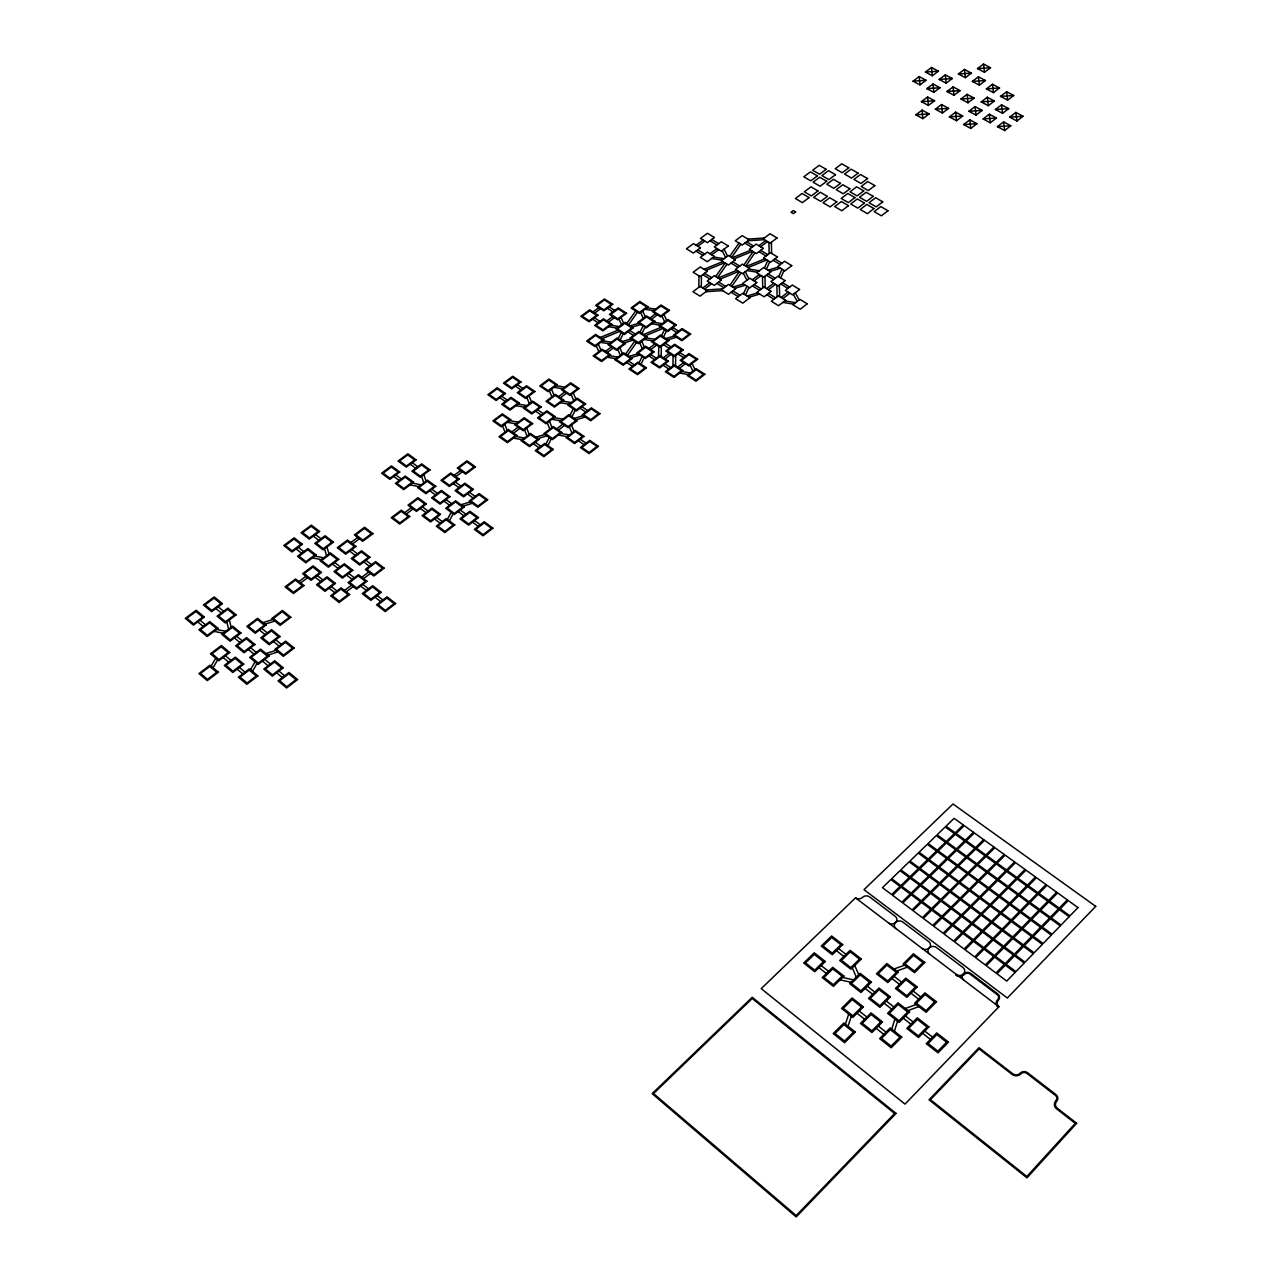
<?xml version="1.0" encoding="UTF-8"?>
<svg xmlns="http://www.w3.org/2000/svg" width="1281" height="1281" viewBox="0 0 1281 1281"><rect width="100%" height="100%" fill="white"/><g stroke="black" fill="none" stroke-linecap="round" stroke-linejoin="round"><path stroke-width="1.5" d="M701.331 287.136L701.428 275.687M698.834 287.312L698.93 275.847M675.519 365.726L675.695 355.622M672.925 365.902L673.117 355.798M661.14 356.358L661.364 346.334M658.562 356.534L658.802 346.494M891.736 1029.155L894.891 1019.068M894.426 1031.269L897.565 1021.165M845.412 1024.176L848.695 1014.12M848.054 1026.289L851.337 1016.217M778.704 276.728L782.05 269.234M780.705 277.961L784.068 270.451M766.39 269.218L769.769 261.756M764.389 268.001L767.783 260.555M743.476 293.781L746.951 286.191M745.478 295.03L748.953 287.424M661.492 335.814L664.519 329.553M663.478 337.111L666.488 330.834M641.012 364.236L644.119 357.831M639.027 362.939L642.133 356.534M639.988 332.211L643.046 325.966M641.957 333.492L645.016 327.231M620.132 340.025L623.239 333.749M618.163 338.744L621.285 332.468M569.933 415.476L573.264 408.831M571.918 416.853L575.249 410.192M545.85 444.219L549.277 437.429M547.852 445.612L551.278 438.807M447.357 519.429L451.12 512.288M449.343 520.919L453.106 513.745M252.517 671.388L256.985 663.462M250.532 669.739L255.015 661.829M213.078 667.737L217.642 659.843M211.125 666.104L215.704 658.21M729.866 285.343L739.217 271.748M743.861 265.007L753.068 251.62M731.739 286.496L741.091 272.901M745.734 266.144L754.925 252.741M715.711 276.552L725.094 263.053M729.754 256.36L739.009 243.07M717.568 277.705L726.951 264.206M731.611 257.497L740.85 244.191M627.45 355.317L636.577 342.443M625.576 354.1L634.703 341.226M628.539 324.798L637.554 312.196M626.697 323.597L635.712 311.011M963.969 980.253A5.108 4.5 -2.7 0 1 962.335 976.01L962.495 975.449A5.108 4.5 -2.7 0 1 970.694 973.416L997.787 993.912A5.14 4.548 -1 0 1 998.331 1000.333A5.156 4.564 -0.4 0 0 998.892 1006.77L905.01 1104.11L761.218 988.644L855.516 897.853A4.98 4.243 -7.9 0 0 862.529 897.373A4.98 4.259 -7.6 0 1 869.543 896.876L895.275 916.347A5.012 4.323 -6.5 0 1 895.611 922.448A5.028 4.339 -6.2 0 0 895.947 928.565M781.074 297.496L788.071 292.084M782.883 298.617L789.881 293.205M1004.64 130.534L1010.789 125.762L1003.599 121.903L997.435 126.659L1004.64 130.534L1003.599 121.903M1016.922 121.006L1023.039 116.283L1015.849 112.44L1009.732 117.163L1016.922 121.006L1015.849 112.44M677.665 367.135L683.574 362.587M679.474 368.32L685.383 363.756M766.63 288.609L773.628 283.245M768.44 289.714L775.437 284.35M990.261 122.784L996.426 118.044L989.284 114.217L983.119 118.941L990.261 122.784L989.284 114.217M1002.575 113.336L1008.691 108.629L1001.55 104.818L995.433 109.509L1002.575 113.336L1001.55 104.818M663.27 357.751L669.178 353.236M665.063 358.92L670.972 354.405M970.726 128.436L976.939 123.681L969.813 119.822L963.6 124.561L970.726 128.436L969.813 119.822M1007.635 100.142L1013.719 95.499L1006.61 91.736L1000.525 96.379L1007.635 100.142L1006.61 91.736M346.254 591.87L353.204 586.57M363.58 578.644L370.481 573.392M558.42 430.096L564.649 425.34M754.093 280.891L761.09 275.559M975.994 115.098L982.175 110.39L975.081 106.579L968.9 111.271L975.994 115.098L975.081 106.579M988.308 105.699L994.424 101.023L987.347 97.244L981.214 101.904L988.308 105.699L987.347 97.244M650.78 349.617L656.689 345.117M956.507 120.718L962.72 115.995L955.642 112.168L949.429 116.875L956.507 120.718L955.642 112.168M993.448 92.616L999.516 87.989L992.471 84.258L986.386 88.869L993.448 92.616L992.471 84.258M344.477 590.477L351.426 585.193M361.818 577.283L368.704 572.031M556.643 428.863L562.871 424.107M752.299 279.802L759.313 274.47M968.004 102.784L974.152 98.125L967.107 94.362L960.958 99.005L968.004 102.784L967.107 94.362M649.003 348.448L654.895 343.965M406.397 513.985L413.074 508.957M455.86 476.676L462.361 471.776M513.585 433.138L519.894 428.382M560.389 397.831L566.538 393.187M704.502 289.122L711.612 283.758M760.626 246.785L767.511 241.581M942.384 113.048L948.597 108.357L941.583 104.546L935.354 109.237L942.384 113.048L941.583 104.546M979.341 85.122L985.425 80.527L978.412 76.828L972.327 81.408L979.341 85.122L978.412 76.828M300.651 582.951L307.664 577.683M352.595 543.913L359.433 538.773M607.226 352.547L613.199 348.064M651.597 319.193L657.425 314.806M922.848 118.653L929.109 113.929L922.112 110.118L915.851 114.81L922.848 118.653L922.112 110.118M953.945 95.242L960.093 90.615L953.112 86.868L946.963 91.495L953.945 95.242L953.112 86.868M984.481 72.264L990.517 67.717L983.536 64.05L977.499 68.582L984.481 72.264L983.536 64.05M404.652 512.672L411.313 507.644M454.098 475.395L460.6 470.495M511.824 431.905L518.132 427.149M558.612 396.63L564.777 391.986M702.741 288.017L709.85 282.653M758.864 245.712L765.75 240.524M928.357 105.426L934.586 100.767L927.604 97.004L921.391 101.647L928.357 105.426L927.604 97.004M965.346 77.693L971.43 73.129L964.481 69.446L958.38 73.994L965.346 77.693L964.481 69.446M298.921 581.574L305.919 576.306M350.85 542.568L357.687 537.444M605.465 351.394L611.437 346.895M649.835 318.072L655.68 313.685M711.724 254.823L718.721 249.603M933.817 92.36L939.982 87.748L933.048 84.018L926.868 88.613L933.817 92.36L933.048 84.018M946.147 83.153L952.279 78.557L945.33 74.858L939.197 79.438L946.147 83.153L945.33 74.858M608.555 322.091L614.464 317.704M709.978 253.75L716.976 248.53M697.809 246.256L704.806 241.068M919.95 84.898L926.131 80.303L919.23 76.604L913.049 81.167L919.95 84.898L919.23 76.604M932.28 75.739L938.429 71.176L931.527 67.509L925.394 72.04L932.28 75.739L931.527 67.509M606.81 320.971L612.718 316.583M594.704 313.06L600.597 308.705M696.079 245.199L703.077 240.011M592.975 311.94L598.884 307.584M643.574 334.533L661.028 327.312M645.432 335.75L662.885 328.512M600.277 337.463L617.842 330.226M602.118 338.664L619.684 331.427M718.065 278.009L736.863 270.291M746.215 266.448L764.869 258.794M719.922 279.178L738.721 271.444M748.088 267.585L766.743 259.931M703.99 269.282L722.756 261.612M732.108 257.801L750.714 250.195M705.847 270.435L724.614 262.749M733.949 258.938L752.571 251.316M905.331 1008.515L916.107 1004.512M908.021 1010.613L918.797 1006.594M896.668 971.094L907.316 967.171M894.01 969.06L904.674 965.137M265.92 653.518L275.991 650.316M267.889 655.135L277.961 651.933M262.893 622.614L272.853 619.476M264.847 624.199L274.807 621.061M461 504.746L470.415 501.832M463.001 506.203L472.417 503.289M574.208 418.423L583.255 415.652M576.21 419.784L585.257 417.014M535.874 437.253L545.001 434.451M537.86 438.63L547.003 435.828M622.374 341.499L631.133 338.889M624.343 342.796L633.102 340.17M665.752 338.584L674.463 335.958M667.753 339.865L676.464 337.239M629.067 356.39L637.858 353.732M631.053 357.687L639.843 355.045M630.14 325.822L638.835 323.244M632.109 327.103L640.804 324.509M747.063 296.007L757.712 292.837M749.065 297.256L759.713 294.07M767.96 270.179L778.48 267.056M769.961 271.396L780.481 268.273M732.78 287.136L743.396 283.982M734.766 288.385L745.382 285.215M925.394 72.04L938.429 71.176M977.499 68.582L990.517 67.717M958.38 73.994L971.43 73.129M913.049 81.167L926.131 80.303M939.197 79.438L952.279 78.557M972.327 81.408L985.425 80.527M926.868 88.613L939.982 87.748M946.963 91.495L960.093 90.615M986.386 88.869L999.516 87.989M921.391 101.647L934.586 100.767M960.958 99.005L974.152 98.125M1000.525 96.379L1013.719 95.499M981.214 101.904L994.424 101.023M935.354 109.237L948.597 108.357M915.851 114.81L929.109 113.929M968.9 111.271L982.175 110.39M995.433 109.509L1008.691 108.629M949.429 116.875L962.72 115.995M983.119 118.941L996.426 118.044M1009.732 117.163L1023.039 116.283M963.6 124.561L976.939 123.681M997.435 126.659L1010.789 125.762M747.944 239.115L764.325 238.01M747.96 240.78L764.357 239.675M705.895 290.002L722.612 288.865M705.895 291.732L722.612 290.611M713.565 257.017L724.069 258.698M711.596 258.474L722.116 260.171M748.745 269.058L759.361 270.755M746.791 270.531L757.407 272.245M784.837 300.891L795.613 302.636M782.867 302.412L793.66 304.157M647.017 307.728L655.536 309.137M644.984 309.249L653.502 310.675M653.774 322.236L662.341 323.661M651.725 323.773L660.307 325.198M610.669 325.134L619.219 326.559M608.603 326.671L617.154 328.112M646.152 337.864L654.767 339.321M644.087 339.433L652.702 340.874M602.791 340.794L611.389 342.251M600.709 342.363L609.308 343.804M609.372 355.67L618.002 357.127M607.274 357.239L615.921 358.712M681.732 371.474L690.491 372.963M679.667 373.075L688.425 374.564M556.114 385.661L564.793 387.182M553.968 387.278L562.663 388.784M562.503 401.049L571.246 402.586M560.341 402.682L569.1 404.22M518.148 404.059L526.859 405.581M515.971 405.677L524.682 407.214M554.097 417.622L562.903 419.175M551.935 419.271L560.726 420.825M509.486 420.648L518.245 422.202M507.276 422.298L516.035 423.867M560.566 433.394L569.421 434.964M558.388 435.06L567.243 436.645M515.667 436.437L524.489 438.022M513.457 438.118L522.28 439.687M412.29 483.193L421.161 484.826M409.984 484.907L418.871 486.556M314.806 556.066L323.821 557.811M312.388 557.875L321.403 559.621M216.617 629.483L225.76 631.325M214.071 631.373L223.23 633.23M842.514 977.435L853.514 979.869M840.08 979.837L851.064 982.271M746.599 241.805L753.628 246.064M760.69 250.339L767.767 254.631M774.877 258.954L782.018 263.278M744.869 243.102L751.899 247.377M758.96 251.652L766.038 255.944M773.148 260.267L780.289 264.591M711.772 239.435L718.721 243.678M768.136 273.878L775.293 278.249M782.499 282.653L789.72 287.056M710.026 240.716L716.976 244.975M766.39 275.207L773.564 279.594M780.753 283.982L787.975 288.401M732.748 261.772L739.81 266.112M731.003 263.101L738.064 267.425M697.777 249.811L704.726 254.102M754.141 284.558L761.314 288.978M768.504 293.413L775.726 297.865M696.015 251.124L702.965 255.415M752.379 285.903L759.553 290.323M766.743 294.758L773.964 299.21M704.598 273.301L711.628 277.673M718.689 282.06L725.783 286.464M732.892 290.883L740.034 295.319M702.837 274.63L709.866 279.002M716.928 283.389L724.005 287.809M731.131 292.228L738.272 296.68M672.925 327.552L678.626 331.203M671.1 328.929L676.8 332.58M609.228 306.896L614.768 310.482M665.399 343.26L671.116 346.959M679.731 352.531L685.479 356.262M607.386 308.257L612.926 311.843M663.558 344.653L669.274 348.368M677.889 353.94L683.654 357.671M629.724 330.466L635.36 334.117M627.882 331.843L633.503 335.51M594.464 317.8L600.004 321.419M650.636 354.485L656.352 358.232M664.967 363.852L670.732 367.599M592.607 319.177L598.147 322.796M648.794 355.91L654.511 359.641M663.11 365.261L668.874 369.024M628.651 361.13L634.335 364.877M626.777 362.539L632.462 366.302M955.69 975.081L956.299 975.482A6.053 5.316 -3.1 0 0 958.476 976.25L959.261 976.33A6.053 5.316 -3.1 0 0 962.351 975.754L962.415 975.722A5.781 5.076 -3.1 0 0 964.177 974.505L964.609 974.12A4.147 3.635 -2.7 0 1 969.621 973.768L997.547 994.905A4.163 3.699 -1 0 1 997.931 999.388L997.114 1000.333A6.133 5.428 -0.4 0 0 996.25 1004.432L996.474 1005.105A6.133 5.428 -0.4 0 0 997.691 1006.93L998.235 1007.41M581.974 406.718L587.691 410.609M580.053 408.191L585.769 412.082M517.332 384.7L522.888 388.511M515.394 386.141L520.951 389.952M537.524 409.728L543.16 413.619M580.277 439.223L586.058 443.21M535.57 411.201L541.206 415.092M578.323 440.728L584.104 444.715M501.784 396.245L507.34 400.104M499.83 397.702L505.387 401.545M535.266 442.281L540.966 446.268M533.296 443.77L538.997 447.774M455.331 482.024L460.984 486.14M469.503 492.32L475.203 496.468M453.298 483.561L458.95 487.677M467.453 493.874L473.153 498.021M412.258 462.697L417.798 466.748M410.224 464.218L415.749 468.27M431.921 489.246L437.542 493.377M446.012 499.59L451.697 503.753M460.231 510.03L465.948 514.225M474.562 520.55L480.327 524.794M429.856 490.783L435.492 494.93M443.963 501.159L449.631 505.322M458.166 511.599L463.898 515.811M472.513 522.136L478.277 526.379M395.829 474.899L401.369 478.982M393.763 476.436L399.304 480.519M422.426 506.892L428.078 511.071M436.581 517.38L442.281 521.591M420.36 508.461L425.997 512.64M434.499 518.965L440.2 523.176M855.516 897.853L998.892 1006.77M351.859 549.517L357.463 553.84M365.918 560.341L371.57 564.697M349.713 551.134L355.317 555.458M363.772 561.959L369.424 566.314M894.09 976.346L901.696 982.207M913.145 991.062L920.831 996.986M891.928 978.492L899.534 984.368M910.999 993.223L918.669 999.164M315.526 534.513L321.051 538.773M313.381 536.099L318.889 540.374M838.591 948.581L846.02 954.345M836.429 950.694L843.843 956.459M334.661 562.471L340.25 566.826M348.688 573.392L354.341 577.779M362.859 584.408L368.56 588.844M377.142 595.521L382.891 599.988M332.5 564.088L338.088 568.46M346.527 575.025L352.179 579.428M360.698 586.058L366.382 590.493M374.965 597.186L380.713 601.654M867.301 986.226L874.859 992.135M886.276 1001.037L893.914 1006.994M905.443 1015.977L913.161 1022.014M924.786 1031.093L932.584 1037.178M865.107 988.388L872.681 994.296M884.098 1003.215L891.736 1009.188M903.265 1018.187L910.983 1024.224M922.608 1033.303L930.406 1039.403M298.281 547.323L303.789 551.615M296.119 548.925L301.611 553.232M821.153 965.538L828.567 971.366M818.959 967.683L826.389 973.512M317.304 575.537L322.892 579.941M331.331 586.554L336.967 590.989M315.126 577.171L320.714 581.574M329.153 588.219L334.789 592.655M859.247 1011.061L866.869 1017.05M878.334 1026.097L886.02 1032.15M857.053 1013.239L864.659 1019.26M876.14 1028.307L883.826 1034.375M261.708 628.331L267.297 632.894M275.735 639.779L281.388 644.391M259.451 630.028L265.055 634.607M273.494 641.493L279.146 646.104M218.138 606.81L223.615 611.309M215.881 608.491L221.357 612.975M236.665 636.241L242.237 640.836M250.628 647.754L256.248 652.381M264.719 659.363L270.387 664.038M278.922 671.068L284.638 675.792M234.407 637.954L239.979 642.55M248.37 649.467L253.974 654.111M262.445 661.092L268.113 665.784M276.648 672.829L282.364 677.537M200.028 620.244L205.504 624.792M197.754 621.942L203.231 626.473M225.408 655.76L230.996 660.42M239.419 667.433L245.055 672.125M223.118 657.489L228.707 662.149M237.129 669.178L242.766 673.87M795.325 292.757L799.12 299.93M793.371 294.278L797.166 301.435M745.254 271.7L748.857 278.746M743.3 273.189L746.903 280.235M724.053 249.171L727.576 256.072M722.116 250.628L725.622 257.545M692.06 363.484L694.926 369.536M690.011 365.085L692.861 371.138M663.974 314.55L666.712 320.362M661.941 316.071L664.679 321.899M642.646 311.011L645.336 316.791M640.612 312.532L643.286 318.329M641.717 341.21L644.439 347.151M639.651 342.78L642.357 348.72M621.013 317.432L623.639 323.26M618.947 318.969L621.589 324.798M619.828 347.791L622.486 353.748M617.746 349.361L620.404 355.333M598.323 344.141L600.933 350.081M596.225 345.71L598.835 351.651M854.715 965.458L858.734 974.713M852.297 967.844L856.3 977.099M573.264 392.915L575.858 399.08M571.118 394.532L573.712 400.713M571.47 425.068L574.096 431.393M569.292 426.733L571.918 433.058M551.503 389.12L554.033 395.269M549.341 390.737L551.887 396.902M549.437 421.177L551.999 427.47M547.259 422.826L549.821 429.135M529.037 395.909L531.535 402.09M526.875 397.526L529.357 403.723M526.699 428.11L529.213 434.435M524.505 429.759L527.019 436.1M504.746 424.203L507.212 430.512M502.552 425.852L505.002 432.161M423.803 474.594L426.093 481.128M421.513 476.308L423.803 482.857M326.895 547.035L329.009 553.92M324.477 548.828L326.591 555.73M229.299 619.988L231.204 627.242M226.769 621.877L228.675 629.147M779.36 285.055L779.633 296.616M776.862 285.215L777.119 296.776M771.386 242.269L771.61 253.43M768.92 242.429L769.144 253.606M765.013 276.264L765.205 287.729M762.515 276.424L762.707 287.905M956.299 974.425A5.092 4.467 -3.1 0 0 963.488 973.912A5.092 4.467 -3.1 0 0 963.024 967.603L936.395 947.46A5.06 4.419 -4.6 0 0 929.253 947.956A5.06 4.403 -5 0 1 922.128 948.452M929.67 954.185A5.06 4.419 -4.6 0 1 929.253 947.956A5.06 4.403 -5 0 0 928.853 941.743L902.689 921.952A5.028 4.339 -6.2 0 0 895.611 922.448A5.012 4.323 -6.5 0 1 888.534 922.944M1056.168 1100.395L1055.352 1101.404A6.341 5.781 5 0 0 1056.056 1108.433L1075.271 1123.357L1026.834 1176.486L930.454 1099.69L979.1 1048.931L1012.727 1074.887A6.261 5.668 0.9 0 0 1020.333 1074.359L1021.293 1073.462A4.275 3.875 1.6 0 1 1026.465 1073.094L1055.688 1095.623A4.307 3.923 4.2 0 1 1056.168 1100.395M1076.697 1123.261L1026.962 1177.847L929.029 1099.803L979.004 1047.682L1012.711 1073.75A5.268 4.756 0.9 0 0 1020.14 1073.238A5.268 4.772 1.6 0 1 1027.554 1072.709L1055.928 1094.566A5.316 4.836 4.2 0 1 1056.617 1101.404A5.332 4.868 5 0 0 1057.305 1108.257L1076.697 1123.261M894.634 1113.509L796.174 1215.573L653.534 1093.542L752.235 998.507L894.634 1113.509M896.06 1113.397L796.19 1216.95L652.141 1093.638L752.219 997.291L896.06 1113.397M1095.735 906.356L1007.33 998.027L864.002 889.687L953 804.004L1095.735 906.356M948.468 1042.093L938.028 1052.854L926.275 1043.647L936.715 1032.934L948.468 1042.093M946.611 1042.222L937.916 1051.189L928.117 1043.519L936.827 1034.584L946.611 1042.222M1015.08 972.471L1006.738 981.086L996.97 973.736L1005.313 965.169L1015.08 972.471M1024.208 963.056L1015.913 971.606L1006.145 964.321L1014.456 955.786L1024.208 963.056M1033.303 953.672L1025.04 962.191L1015.289 954.937L1023.551 946.467L1033.303 953.672M1042.334 944.353L1034.119 952.824L1024.368 945.618L1032.582 937.18L1042.334 944.353M1051.317 935.098L1043.15 943.521L1033.399 936.347L1041.565 927.956L1051.317 935.098M1060.252 925.875L1052.133 934.249L1042.382 927.124L1050.516 918.781L1060.252 925.875M1069.139 916.716L1061.068 925.042L1051.317 917.949L1059.403 909.654L1069.139 916.716M1077.978 907.588L1069.939 915.883L1060.204 908.837L1068.242 900.575L1077.978 907.588M1004.336 964.433L995.994 973.016L986.274 965.698L994.632 957.179L1004.336 964.433M1013.479 955.066L1005.169 963.584L995.465 956.331L1003.776 947.844L1013.479 955.066M1022.574 945.746L1014.312 954.217L1004.608 946.995L1012.871 938.557L1022.574 945.746M1031.605 936.475L1023.391 944.898L1013.687 937.724L1021.918 929.333L1031.605 936.475M1040.604 927.252L1032.422 935.626L1022.734 928.501L1030.901 920.158L1040.604 927.252M1049.539 918.077L1041.421 926.419L1031.717 919.326L1039.852 911.015L1049.539 918.077M1058.426 908.95L1050.356 917.244L1040.668 910.199L1048.755 901.936L1058.426 908.95M1067.281 899.886L1059.243 908.133L1049.555 901.119L1057.594 892.905L1067.281 899.886M993.656 956.459L985.313 964.977L975.642 957.708L984 949.221L993.656 956.459M1002.799 947.123L994.488 955.594L984.833 948.372L993.143 939.934L1002.799 947.123M1011.894 937.852L1003.631 946.275L993.976 939.101L1002.254 930.711L1011.894 937.852M1020.941 928.613L1012.727 937.003L1003.071 929.862L1011.301 921.519L1020.941 928.613M1029.94 919.438L1021.758 927.78L1012.118 920.687L1020.3 912.392L1029.94 919.438M1038.891 910.311L1030.757 918.605L1021.117 911.56L1029.251 903.297L1038.891 910.311M1047.778 901.248L1039.692 909.494L1030.052 902.481L1038.154 894.266L1047.778 901.248M1056.633 892.217L1048.595 900.415L1038.955 893.449L1047.009 885.283L1056.633 892.217M927.076 1027.01L918.381 1035.881L908.677 1028.291L917.388 1019.452L927.076 1027.01M928.917 1026.866L918.477 1037.546L906.836 1028.419L917.276 1017.819L928.917 1026.866M899.935 1037.178L891.128 1046.113L881.472 1038.475L890.279 1029.588L899.935 1037.178M934.65 1001.902L926.035 1010.661L916.395 1003.183L925.01 994.472L934.65 1001.902M901.776 1037.05L891.224 1047.778L879.631 1038.603L890.183 1027.938L901.776 1037.05M936.475 1001.774L926.147 1012.278L914.57 1003.311L924.914 992.855L936.475 1001.774M983.039 948.5L974.681 956.987L965.073 949.765L973.432 941.311L983.039 948.5M992.183 939.229L983.872 947.652L974.265 940.478L982.575 932.072L992.183 939.229M1001.294 929.99L993.015 938.381L983.408 931.239L991.686 922.88L1001.294 929.99M1010.341 920.815L1002.11 929.157L992.503 922.048L1000.733 913.753L1010.341 920.815M1019.34 911.688L1011.157 919.982L1001.566 912.921L1009.748 904.658L1019.34 911.688M1028.291 902.593L1020.156 910.855L1010.565 903.842L1018.699 895.627L1028.291 902.593M1037.194 893.562L1029.091 901.776L1019.516 894.795L1027.602 886.628L1037.194 893.562M1046.049 884.579L1037.994 892.745L1028.419 885.812L1036.457 877.677L1046.049 884.579M972.471 940.606L964.113 949.045L954.553 941.855L962.912 933.449L972.471 940.606M981.63 931.367L973.304 939.758L963.744 932.616L972.071 924.258L981.63 931.367M990.725 922.176L982.447 930.534L972.903 923.425L981.182 915.114L990.725 922.176M999.788 913.049L991.558 921.343L981.999 914.282L990.229 906.019L999.788 913.049M1008.788 903.954L1000.605 912.216L991.062 905.203L999.244 896.972L1008.788 903.954M1017.738 894.923L1009.604 903.137L1000.061 896.156L1008.211 887.973L1017.738 894.923M1026.657 885.94L1018.555 894.106L1009.012 887.157L1017.114 879.038L1026.657 885.94M1035.512 876.989L1027.458 885.123L1017.931 878.222L1025.985 870.135L1035.512 876.989M907.733 1011.942L899.022 1020.733L889.43 1013.223L898.125 1004.464L907.733 1011.942M909.558 1011.814L899.118 1022.382L887.589 1013.351L898.045 1002.847L909.558 1011.814M880.671 1022.03L871.865 1030.869L862.305 1023.311L871.112 1014.504L880.671 1022.03M915.419 987.075L906.804 995.753L897.244 988.34L905.875 979.709L915.419 987.075M882.497 1021.902L871.945 1032.518L860.464 1023.439L871.032 1012.871L882.497 1021.902M917.244 986.946L906.884 997.355L895.435 988.468L905.779 978.124L917.244 986.946M961.967 932.744L953.592 941.135L944.081 933.993L952.456 925.619L961.967 932.744M971.126 923.553L962.8 931.895L953.288 924.786L961.615 916.475L971.126 923.553M980.221 914.41L971.943 922.72L962.447 915.643L970.726 907.38L980.221 914.41M989.284 905.315L981.054 913.577L971.558 906.548L979.789 898.333L989.284 905.315M998.299 896.284L990.101 904.498L980.606 897.517L988.804 889.334L998.299 896.284M1007.25 887.285L999.116 895.451L989.621 888.518L997.771 880.383L1007.25 887.285M1016.169 878.35L1008.067 886.468L998.588 879.567L1006.69 871.48L1016.169 878.35M1025.024 869.447L1016.97 877.533L1007.49 870.664L1015.561 862.625L1025.024 869.447M951.511 924.914L943.136 933.273L933.673 926.163L942.047 917.837L951.511 924.914M960.67 915.771L952.343 924.081L942.88 917.02L951.223 908.741L960.67 915.771M969.781 906.676L961.503 914.938L952.039 907.909L960.334 899.694L969.781 906.676M978.844 897.629L970.598 905.859L961.15 898.862L969.397 890.679L978.844 897.629M987.859 888.63L979.661 896.812L970.213 889.863L978.412 881.728L987.859 888.63M996.826 879.695L988.676 887.829L979.228 880.912L987.379 872.825L996.826 879.695M1005.745 870.792L997.627 878.878L988.195 872.009L996.298 863.954L1005.745 870.792M1014.616 861.937L1006.546 869.975L997.114 863.154L1005.185 855.148L1014.616 861.937M853.466 1032.166L844.563 1041.069L835.052 1033.463L843.939 1024.608L853.466 1032.166M888.582 997.018L879.871 1005.745L870.359 998.299L879.07 989.621L888.582 997.018M922.993 962.575L914.458 971.126L904.962 963.84L913.497 955.338L922.993 962.575M855.308 1032.038L844.627 1042.718L833.21 1033.591L843.891 1022.959L855.308 1032.038M890.407 996.89L879.951 1007.362L868.534 998.427L878.99 988.019L890.407 996.89M924.802 962.447L914.554 972.711L903.153 963.969L913.401 953.769L924.802 962.447M861.601 1007.026L852.794 1015.785L843.33 1008.307L852.137 999.58L861.601 1007.026M896.38 972.391L887.749 980.99L878.286 973.656L886.916 965.105L896.38 972.391M863.426 1006.898L852.858 1017.418L841.505 1008.435L852.073 997.963L863.426 1006.898M898.189 972.263L887.829 982.575L876.476 973.784L886.836 963.52L898.189 972.263M871.432 982.127L860.96 992.503L849.671 983.648L860.127 973.336L871.432 982.127M941.103 917.132L932.728 925.458L923.313 918.381L931.703 910.102L941.103 917.132M950.278 908.037L941.935 916.315L932.536 909.27L940.862 901.039L950.278 908.037M959.389 898.99L951.11 907.22L941.695 900.223L949.99 892.04L959.389 898.99M968.452 889.991L960.222 898.173L950.822 891.224L959.053 883.073L968.452 889.991M977.467 881.04L969.269 889.174L959.885 882.257L968.084 874.154L977.467 881.04M986.45 872.137L978.284 880.223L968.9 873.354L977.051 865.299L986.45 872.137M995.369 863.282L987.251 871.32L977.867 864.499L985.986 856.477L995.369 863.282M1004.24 854.459L996.17 862.465L986.786 855.676L994.857 847.702L1004.24 854.459M869.607 982.255L860.896 990.886L851.481 983.52L860.208 974.921L869.607 982.255M930.759 909.398L922.384 917.676L913.017 910.631L921.407 902.4L930.759 909.398M939.934 900.351L931.591 908.581L922.24 901.584L930.582 893.385L939.934 900.351M949.045 891.336L940.766 899.518L931.415 892.569L939.694 884.418L949.045 891.336M958.124 882.385L949.878 890.519L940.526 883.602L948.773 875.499L958.124 882.385M967.139 873.482L958.941 881.568L949.589 874.699L957.804 866.629L967.139 873.482M976.122 864.611L967.956 872.665L958.62 865.828L966.771 857.822L976.122 864.611M985.041 855.804L976.939 863.81L967.587 857.021L975.706 849.047L985.041 855.804M993.928 847.029L985.858 855.003L976.522 848.246L984.593 840.304L993.928 847.029M843.923 976.058L833.403 986.386L822.21 977.579L832.73 967.315L843.923 976.058M861.312 958.989L850.904 969.205L839.712 960.494L850.136 950.326L861.312 958.989M920.463 901.696L912.088 909.942L902.785 902.929L911.159 894.746L920.463 901.696M929.638 892.697L921.311 900.879L911.992 893.93L920.334 885.763L929.638 892.697M938.765 883.73L930.47 891.88L921.167 884.963L929.462 876.845L938.765 883.73M947.844 874.827L939.597 882.913L930.294 876.044L938.541 867.974L947.844 874.827M956.875 865.956L948.661 874.01L939.373 867.173L947.572 859.151L956.875 865.956M965.842 857.133L957.692 865.155L948.388 858.35L956.555 850.376L965.842 857.133M974.777 848.358L966.659 856.332L957.371 849.575L965.49 841.633L974.777 848.358M983.664 839.647L975.594 847.574L966.306 840.848L974.377 832.954L983.664 839.647M842.113 976.186L833.339 984.785L824.019 977.451L832.794 968.884L842.113 976.186M859.519 959.117L850.84 967.619L841.505 960.366L850.2 951.895L859.519 959.117M910.231 894.042L901.856 902.24L892.585 895.275L900.975 887.125L910.231 894.042M919.406 885.075L911.063 893.225L901.808 886.308L910.15 878.19L919.406 885.075M928.533 876.156L920.238 884.274L910.983 877.389L919.278 869.319L928.533 876.156M937.612 867.301L929.365 875.355L920.11 868.518L928.373 860.48L937.612 867.301M946.643 858.478L938.445 866.484L929.189 859.679L937.404 851.705L946.643 858.478M955.626 849.703L947.46 857.678L938.22 850.904L946.387 842.962L955.626 849.703M964.561 840.96L956.443 848.903L947.203 842.177L955.322 834.267L964.561 840.96M973.448 832.282L965.378 840.176L956.138 833.483L964.209 825.637L973.448 832.282M900.047 886.42L891.656 894.586L882.449 887.653L890.839 879.535L900.047 886.42M909.238 877.501L900.879 885.619L891.672 878.734L900.015 870.664L909.238 877.501M918.365 868.63L910.054 876.7L900.847 869.847L909.158 861.825L918.365 868.63M927.444 859.807L919.182 867.829L909.99 861.024L918.237 853.034L927.444 859.807M936.475 851.032L928.261 859.007L919.069 852.233L927.284 844.291L936.475 851.032M945.458 842.29L937.292 850.232L928.101 843.506L936.267 835.596L945.458 842.29M954.409 833.611L946.275 841.505L937.084 834.812L945.202 826.95L954.409 833.611M963.296 824.964L955.21 832.826L946.019 826.165L954.105 818.351L963.296 824.964M823.507 961.631L814.732 970.149L805.509 962.88L814.268 954.393L823.507 961.631M840.912 944.705L832.234 953.144L823.01 945.954L831.689 937.548L840.912 944.705M825.316 961.503L814.78 971.735L803.699 963.008L814.236 952.824L825.316 961.503M842.706 944.577L832.298 954.713L821.217 946.083L831.641 935.995L842.706 944.577M807.19 303.805L800.193 309.265L792.891 304.766L799.888 299.322L807.19 303.805M704.838 374.292L695.983 381.194L687.24 375.477L696.095 368.624L704.838 374.292M703.381 374.388L695.999 380.137L688.714 375.381L696.095 369.665L703.381 374.388M295.943 679.651L286.848 686.712L279.658 680.771L288.769 673.742L295.943 679.651M394.068 603.639L385.389 610.348L378.183 604.728L386.846 598.035L394.068 603.639M491.376 528.236L483.145 534.625L475.908 529.293L484.138 522.936L491.376 528.236M596.946 446.445L589.164 452.481L581.91 447.469L589.692 441.449L596.946 446.445M785.605 300.282L778.592 305.727L771.338 301.243L778.352 295.831L785.605 300.282M799.568 289.474L792.603 294.87L785.349 290.419L792.331 285.039L799.568 289.474M297.576 679.538L286.656 688.009L278.041 680.884L288.962 672.461L297.576 679.538M395.653 603.527L385.245 611.597L376.598 604.84L386.99 596.818L395.653 603.527M492.929 528.14L483.033 535.794L474.354 529.405L484.234 521.767L492.929 528.14M598.451 446.348L589.1 453.602L580.405 447.565L589.756 440.36L598.451 446.348M887.989 210.725L881.392 215.816L874.186 211.653L880.784 206.577L887.989 210.725M681.444 370.657L674.03 376.374L666.809 371.65L674.222 365.934L681.444 370.657M696.191 359.272L688.842 364.957L681.604 360.265L688.97 354.613L696.191 359.272M682.917 370.561L674.014 377.431L665.351 371.746L674.238 364.909L682.917 370.561M697.649 359.176L688.826 365.998L680.147 360.361L688.97 353.572L697.649 359.176M873.994 208.579L867.381 213.655L860.208 209.508L866.821 204.432L873.994 208.579M882.769 201.838L876.188 206.881L869.03 202.75L875.612 197.722L882.769 201.838M281.612 667.865L272.517 674.863L265.407 668.986L274.502 662.005L281.612 667.865M379.656 592.462L371.01 599.124L363.852 593.535L372.515 586.906L379.656 592.462M476.932 517.652L468.686 523.993L461.512 518.709L469.759 512.384L476.932 517.652M582.471 436.485L574.673 442.473L567.483 437.494L575.281 431.521L582.471 436.485M771.13 291.379L764.116 296.792L756.911 292.34L763.94 286.96L771.13 291.379M785.109 280.635L778.127 285.999L770.938 281.596L777.903 276.248L785.109 280.635M283.245 667.753L272.325 676.16L263.79 669.082L274.694 660.724L283.245 667.753M381.242 592.35L370.849 600.357L362.267 593.647L372.659 585.689L381.242 592.35M478.47 517.54L468.59 525.146L459.975 518.805L469.855 511.231L478.47 517.54M583.976 436.373L574.625 443.578L565.994 437.606L575.329 430.432L583.976 436.373M256.28 675.984L247.105 683.013L240.027 677.089L249.203 670.091L256.28 675.984M292.564 648.17L283.549 655.071L276.456 649.275L285.471 642.389L292.564 648.17M453.25 525.034L444.939 531.407L437.798 526.091L446.092 519.75L453.25 525.034M486.123 499.846L477.957 506.107L470.8 500.887L478.966 494.658L486.123 499.846M551.807 449.519L543.913 455.556L536.755 450.528L544.633 444.507L551.807 449.519M598.451 413.763L590.765 419.656L583.592 414.772L591.294 408.895L598.451 413.763M667.017 361.242L659.603 366.926L652.429 362.235L659.843 356.566L667.017 361.242M681.764 349.953L674.414 355.59L667.241 350.93L674.591 345.31L681.764 349.953M749.865 297.752L742.772 303.165L735.614 298.697L742.692 293.301L749.865 297.752M791.77 265.631L784.853 270.931L777.695 266.576L784.613 261.292L791.77 265.631M257.897 675.872L246.881 684.31L238.394 677.201L249.411 668.81L257.897 675.872M294.182 648.058L283.357 656.352L274.855 649.387L285.663 641.124L294.182 648.058M454.787 524.938L444.811 532.576L436.245 526.203L446.22 518.597L454.787 524.938M487.661 499.75L477.845 507.26L469.278 500.999L479.062 493.521L487.661 499.75M553.312 449.407L543.849 456.676L535.25 450.64L544.713 443.418L553.312 449.407M599.94 413.667L590.717 420.744L582.102 414.868L591.342 407.822L599.94 413.667M668.474 361.146L659.587 367.967L650.972 362.331L659.875 355.542L668.474 361.146M683.221 349.857L674.382 356.614L665.784 351.026L674.607 344.301L683.221 349.857M267.409 656.176L258.33 663.126L251.268 657.281L260.363 650.38L267.409 656.176M348.032 594.624L339.305 601.285L332.227 595.697L340.954 589.068L348.032 594.624M365.389 581.382L356.726 587.979L349.633 582.455L358.296 575.874L365.389 581.382M382.587 568.252L374.004 574.801L366.91 569.324L375.477 562.791L382.587 568.252M462.601 507.148L454.371 513.441L447.245 508.189L455.476 501.928L462.601 507.148M560.325 432.546L552.495 438.518L545.354 433.554L553.184 427.598L560.325 432.546M575.874 420.664L568.107 426.589L560.966 421.673L568.732 415.781L575.874 420.664M756.767 282.541L749.753 287.905L742.612 283.501L749.625 278.153L756.767 282.541M770.746 271.876L763.764 277.208L756.639 272.821L763.604 267.521L770.746 271.876M644.984 367.919L637.522 373.62L630.38 368.912L637.842 363.212L644.984 367.919M689.21 334.149L681.908 339.721L674.767 335.126L682.068 329.569L689.21 334.149M269.026 656.064L258.121 664.407L249.651 657.393L260.555 649.115L269.026 656.064M349.617 594.512L339.145 602.518L330.642 595.809L341.114 587.851L349.617 594.512M366.958 581.27L356.566 589.196L348.064 582.567L358.456 574.673L366.958 581.27M384.156 568.14L373.86 576.002L365.341 569.421L375.637 561.59L384.156 568.14M464.138 507.052L454.259 514.594L445.708 508.301L455.588 500.791L464.138 507.052M561.815 432.434L552.431 439.607L543.865 433.651L553.248 426.525L561.815 432.434M577.363 420.568L568.043 427.678L559.477 421.785L568.796 414.708L577.363 420.568M646.457 367.823L637.49 374.676L628.907 369.008L637.874 362.187L646.457 367.823M690.651 334.053L681.892 340.746L673.326 335.222L682.084 328.56L690.651 334.053M864.451 203.055L857.822 208.114L850.696 203.983L857.309 198.939L864.451 203.055M873.226 196.345L866.645 201.373L859.519 197.274L866.1 192.262L873.226 196.345M854.939 197.578L848.326 202.606L841.217 198.491L847.846 193.479L854.939 197.578M863.73 190.885L857.133 195.897L850.04 191.814L856.637 186.818L863.73 190.885M242.141 664.231L232.982 671.212L225.968 665.335L235.128 658.402L242.141 664.231M278.409 636.641L269.41 643.494L262.381 637.746L271.38 630.925L278.409 636.641M438.983 514.482L430.672 520.807L423.595 515.538L431.889 509.246L438.983 514.482M471.84 489.486L463.674 495.699L456.58 490.527L464.747 484.33L471.84 489.486M537.508 439.527L529.613 445.532L522.52 440.552L530.398 434.563L537.508 439.527M584.152 404.043L576.45 409.904L569.34 405.052L577.042 399.224L584.152 404.043M652.702 351.907L645.288 357.559L638.178 352.899L645.592 347.279L652.702 351.907M667.449 340.698L660.083 346.302L652.974 341.675L660.323 336.102L667.449 340.698M735.55 288.865L728.473 294.262L721.347 289.826L728.441 284.446L735.55 288.865M777.471 256.969L770.554 262.237L763.444 257.913L770.361 252.677L777.471 256.969M243.758 664.118L232.758 672.493L224.351 665.447L235.336 657.121L243.758 664.118M280.011 636.529L269.202 644.759L260.764 637.858L271.572 629.66L280.011 636.529M440.52 514.386L430.56 521.959L422.057 515.635L432.017 508.093L440.52 514.386M473.378 489.374L463.578 496.836L455.059 490.623L464.859 483.209L473.378 489.374M538.997 439.431L529.533 446.637L521.015 440.648L530.478 433.474L538.997 439.431M585.625 403.947L576.402 410.977L567.867 405.148L577.091 398.151L585.625 403.947M654.159 351.811L645.256 358.584L636.721 352.996L645.624 346.254L654.159 351.811M668.89 340.602L660.067 347.327L651.533 341.771L660.356 335.094L668.89 340.602M848.486 205.665L841.825 210.741L834.716 206.593L841.377 201.549L848.486 205.665M874.843 185.601L868.278 190.581L861.184 186.514L867.733 181.534L874.843 185.601M849.879 188.787L843.282 193.783L836.221 189.7L842.818 184.72L849.879 188.787M836.797 201.854L830.136 206.898L823.059 202.766L829.72 197.738L836.797 201.854M867.557 178.539L861.008 183.503L853.931 179.452L860.48 174.504L867.557 178.539M216.761 672.317L207.522 679.33L200.541 673.438L209.78 666.456L216.761 672.317M253.334 644.599L244.255 651.485L237.257 645.704L246.336 638.835L253.334 644.599M289.266 617.362L280.331 624.119L273.333 618.451L282.252 611.71L289.266 617.362M333.893 583.528L325.166 590.141L318.136 584.6L326.863 578.019L333.893 583.528M351.234 570.381L342.587 576.946L335.542 571.454L344.189 564.921L351.234 570.381M368.416 557.363L359.849 563.864L352.803 558.42L361.37 551.951L368.416 557.363M448.398 496.74L440.168 502.969L433.106 497.781L441.337 491.552L448.398 496.74M553.856 416.789L546.074 422.682L538.997 417.798L546.779 411.906L553.856 416.789M630.732 358.536L623.255 364.204L616.177 359.529L623.639 353.876L630.732 358.536M674.959 325.022L667.657 330.546L660.564 325.982L667.865 320.474L674.959 325.022M749.513 268.466L742.516 273.782L735.438 269.41L742.436 264.126L749.513 268.466M218.378 672.205L207.282 680.627L198.923 673.55L210.004 665.175L218.378 672.205M254.935 644.487L244.047 652.75L235.656 645.8L246.544 637.586L254.935 644.487M290.851 617.25L280.139 625.368L271.732 618.563L282.444 610.477L290.851 617.25M335.462 583.415L324.99 591.358L316.567 584.712L327.039 576.802L335.462 583.415M352.803 570.285L342.411 578.147L333.989 571.566L344.349 563.736L352.803 570.285M369.985 557.251L359.689 565.049L351.25 558.532L361.53 550.766L369.985 557.251M449.919 496.628L440.04 504.122L431.569 497.877L441.449 490.415L449.919 496.628M555.346 416.677L546.01 423.771L537.508 417.894L546.859 410.833L555.346 416.677M632.19 358.44L623.223 365.245L614.72 359.625L623.687 352.851L632.19 358.44M676.384 324.926L667.641 331.555L659.123 326.079L667.881 319.481L676.384 324.926M827.366 196.377L820.705 201.389L813.675 197.29L820.336 192.278L827.366 196.377M858.126 173.159L851.593 178.107L844.547 174.072L851.096 169.156L858.126 173.159M228.146 652.589L218.987 659.507L212.038 653.694L221.181 646.793L228.146 652.589M264.366 625.224L255.383 632.013L248.402 626.313L257.401 619.54L264.366 625.224M408.207 516.579L399.832 522.904L392.819 517.636L401.177 511.327L408.207 516.579M424.844 504.009L416.533 510.286L409.504 505.066L417.814 498.821L424.844 504.009M457.685 479.206L449.519 485.371L442.489 480.231L450.64 474.098L457.685 479.206M473.906 466.957L465.804 473.073L458.774 467.981L466.86 461.897L473.906 466.957M515.442 435.588L507.516 441.561L500.471 436.597L508.381 430.64L515.442 435.588M531.167 423.691L523.321 429.631L516.275 424.716L524.121 418.791L531.167 423.691M562.263 400.216L554.545 406.045L547.483 401.209L555.201 395.397L562.263 400.216M577.619 388.623L569.949 394.404L562.903 389.616L570.557 383.852L577.619 388.623M645.88 337.079L638.498 342.651L631.437 338.056L638.819 332.5L645.88 337.079M707.16 290.771L700.018 296.167L692.957 291.732L700.099 286.352L707.16 290.771M721.347 280.059L714.27 285.407L707.208 281.003L714.286 275.671L721.347 280.059M763.268 248.386L756.35 253.606L749.305 249.331L756.222 244.111L763.268 248.386M777.039 237.994L770.169 243.182L763.108 238.923L769.977 233.766L777.039 237.994M229.747 652.477L218.763 660.772L210.42 653.806L221.405 645.528L229.747 652.477M265.968 625.112L255.175 633.262L246.817 626.425L257.609 618.307L265.968 625.112M409.744 516.483L399.704 524.073L391.265 517.732L401.305 510.174L409.744 516.483M426.365 503.913L416.405 511.439L407.982 505.162L417.942 497.669L426.365 503.913M459.206 479.11L449.407 486.508L440.968 480.343L450.752 472.977L459.206 479.11M475.411 466.86L465.708 474.194L457.253 468.093L466.973 460.792L475.411 466.86M516.932 435.476L507.436 442.666L498.982 436.709L508.477 429.551L516.932 435.476M532.656 423.595L523.24 430.72L514.786 424.812L524.201 417.718L532.656 423.595M563.736 400.12L554.465 407.118L546.01 401.321L555.265 394.34L563.736 400.12M579.092 388.527L569.901 395.461L561.43 389.712L570.621 382.795L579.092 388.527M647.337 336.983L638.466 343.676L629.996 338.152L638.851 331.475L647.337 336.983M795.597 211.941L793.339 213.639L791.001 212.262L793.259 210.564L795.597 211.941M239.371 633.118L230.308 639.94L223.374 634.207L232.437 627.402L239.371 633.118M302.396 585.673L293.589 592.302L286.64 586.762L295.431 580.165L302.396 585.673M319.866 572.527L311.155 579.092L304.189 573.6L312.9 567.067L319.866 572.527M337.191 559.493L328.544 565.994L321.579 560.55L330.21 554.081L337.191 559.493M354.373 546.571L345.79 553.008L338.825 547.628L347.391 541.206L354.373 546.571M371.394 533.745L362.891 540.134L355.91 534.801L364.412 528.429L371.394 533.745M434.291 486.412L426.077 492.593L419.063 487.437L427.294 481.272L434.291 486.412M539.733 407.054L531.935 412.914L524.922 408.063L532.704 402.218L539.733 407.054M609.115 354.853L601.606 360.505L594.576 355.846L602.086 350.209L609.115 354.853M624.023 343.628L616.577 349.233L609.548 344.605L616.994 339.033L624.023 343.628M653.502 321.451L646.184 326.959L639.139 322.412L646.473 316.919L653.502 321.451M668.074 310.482L660.804 315.959L653.774 311.443L661.028 305.999L668.074 310.482M735.374 259.803L728.377 265.071L721.347 260.748L728.345 255.495L735.374 259.803M240.972 633.006L230.084 641.205L221.773 634.319L232.646 626.153L240.972 633.006M303.965 585.577L293.413 593.519L285.071 586.858L295.607 578.964L303.965 585.577M321.435 572.415L310.979 580.293L302.62 573.712L313.076 565.866L321.435 572.415M338.76 559.381L328.384 567.195L320.01 560.662L330.386 552.896L338.76 559.381M355.926 546.459L345.646 554.193L337.271 547.724L347.551 540.022L355.926 546.459M372.947 533.649L362.747 541.319L354.373 534.914L364.557 527.26L372.947 533.649M435.812 486.3L425.949 493.729L417.542 487.549L427.422 480.151L435.812 486.3M541.206 406.958L531.871 413.987L523.433 408.159L532.784 401.145L541.206 406.958M610.573 354.757L601.558 361.546L593.119 355.942L602.134 349.185L610.573 354.757M625.48 343.532L616.545 350.257L608.107 344.701L617.042 338.008L625.48 343.532M654.943 321.355L646.152 327.968L637.714 322.508L646.505 315.927L654.943 321.355M669.499 310.386L660.772 316.951L652.333 311.539L661.06 305.006L669.499 310.386M840.48 183.359L833.867 188.339L826.837 184.272L833.451 179.324L840.48 183.359M826.709 181.278L820.08 186.241L813.099 182.19L819.712 177.242L826.709 181.278M835.5 174.68L828.903 179.628L821.922 175.593L828.503 170.661L835.5 174.68M509.246 419.8L501.367 425.724L494.37 420.809L502.264 414.932L509.246 419.8M555.874 384.844L548.188 390.609L541.174 385.837L548.876 380.089L555.874 384.844M707.256 271.316L700.179 276.616L693.165 272.261L700.243 266.96L707.256 271.316M749.193 239.867L742.259 245.055L735.262 240.796L742.179 235.624L749.193 239.867M631.789 327.936L624.407 333.46L617.41 328.897L624.792 323.388L631.789 327.936M510.735 419.704L501.287 426.797L492.897 420.921L502.344 413.843L510.735 419.704M557.347 384.748L548.108 391.666L539.717 385.933L548.941 379.048L557.347 384.748M633.23 327.824L624.375 334.485L615.969 328.993L624.824 322.38L633.23 327.824M809.096 197.594L802.402 202.622L795.405 198.507L802.098 193.495L809.096 197.594M817.999 190.917L811.337 195.929L804.324 191.83L810.985 186.85L817.999 190.917M848.759 167.827L842.209 172.743L835.212 168.724L841.761 163.824L848.759 167.827M817.39 175.897L810.761 180.829L803.811 176.794L810.425 171.878L817.39 175.897M826.181 169.332L819.6 174.248L812.634 170.229L819.232 165.329L826.181 169.332M216.473 628.507L207.362 635.296L200.493 629.595L209.604 622.822L216.473 628.507M234.551 614.976L225.536 621.717L218.651 616.065L227.682 609.356L234.551 614.976M314.63 555.137L305.967 561.622L299.049 556.194L307.728 549.741L314.63 555.137M331.875 542.263L323.276 548.684L316.359 543.32L324.958 536.915L331.875 542.263M412.098 482.296L403.835 488.477L396.902 483.337L405.148 477.189L412.098 482.296M428.511 470.047L420.312 476.164L413.379 471.072L421.561 464.971L428.511 470.047M517.924 403.211L510.11 409.055L503.145 404.22L510.959 398.391L517.924 403.211M533.456 391.602L525.706 397.398L518.741 392.61L526.491 386.83L533.456 391.602M602.55 339.993L595.073 345.582L588.091 340.97L595.569 335.414L602.55 339.993M646.761 306.96L639.459 312.404L632.478 307.92L639.779 302.492L646.761 306.96M714.334 256.44L707.304 261.692L700.323 257.369L707.352 252.149L714.334 256.44M728.313 245.984L721.331 251.204L714.366 246.929L721.331 241.725L728.313 245.984M218.058 628.395L207.138 636.561L198.907 629.708L209.812 621.573L218.058 628.395M236.152 614.864L225.312 622.966L217.065 616.177L227.89 608.123L236.152 614.864M316.199 555.025L305.791 562.807L297.496 556.306L307.904 548.556L316.199 555.025M333.428 542.151L323.1 549.869L314.806 543.416L325.118 535.746L333.428 542.151M413.619 482.2L403.707 489.614L395.381 483.433L405.276 476.068L413.619 482.2M430.016 469.935L420.2 477.285L411.858 471.168L421.673 463.866L430.016 469.935M519.397 403.115L510.014 410.128L501.656 404.316L511.039 397.334L519.397 403.115M534.93 391.506L525.626 398.455L517.268 392.707L526.571 385.773L534.93 391.506M603.991 339.897L595.025 346.607L586.65 341.066L595.617 334.405L603.991 339.897M648.186 306.864L639.427 313.413L631.053 308.016L639.811 301.499L648.186 306.864M610.429 324.349L603.015 329.874L596.065 325.31L603.479 319.818L610.429 324.349M625.16 313.381L617.81 318.857L610.861 314.341L618.211 308.881L625.16 313.381M611.854 324.253L602.967 330.882L594.624 325.406L603.511 318.809L611.854 324.253M626.585 313.285L617.762 319.85L609.42 314.437L618.243 307.888L626.585 313.285M202.75 617.154L193.655 623.911L186.85 618.243L195.945 611.517L202.75 617.154M220.828 603.751L211.813 610.429L204.992 604.824L214.007 598.163L220.828 603.751M300.843 544.377L292.164 550.798L285.311 545.434L293.99 539.029L300.843 544.377M318.056 531.583L309.474 537.972L302.604 532.64L311.203 526.283L318.056 531.583M398.231 472.097L389.984 478.213L383.099 473.121L391.346 467.021L398.231 472.097M414.644 459.927L406.445 465.996L399.56 460.952L407.742 454.899L414.644 459.927M504.009 393.603L496.195 399.4L489.294 394.596L497.108 388.816L504.009 393.603M519.542 382.074L511.792 387.823L504.89 383.067L512.64 377.335L519.542 382.074M700.403 247.857L693.373 253.078L686.44 248.802L693.469 243.598L700.403 247.857M714.382 237.497L707.4 242.669L700.483 238.426L707.464 233.27L714.382 237.497M204.352 617.042L193.431 625.144L185.265 618.355L196.169 610.284L204.352 617.042M222.414 603.639L211.589 611.661L203.407 604.936L214.231 596.946L222.414 603.639M302.396 544.265L291.988 551.983L283.758 545.53L294.166 537.844L302.396 544.265M319.61 531.487L309.297 539.141L301.067 532.752L311.379 525.13L319.61 531.487M399.752 472L389.84 479.35L381.578 473.233L391.49 465.916L399.752 472M416.149 459.815L406.317 467.117L398.055 461.048L407.87 453.794L416.149 459.815M505.483 393.491L496.115 400.457L487.821 394.692L497.188 387.759L505.483 393.491M521.015 381.978L511.711 388.88L503.417 383.163L512.72 376.294L521.015 381.978M596.546 315.302L589.132 320.778L582.247 316.263L589.644 310.803L596.546 315.302M611.277 304.414L603.927 309.842L597.026 305.358L604.392 299.946L611.277 304.414M597.987 315.206L589.084 321.787L580.805 316.359L589.708 309.81L597.987 315.206M612.702 304.318L603.879 310.835L595.601 305.454L604.424 298.969L612.702 304.318"/></g></svg>
